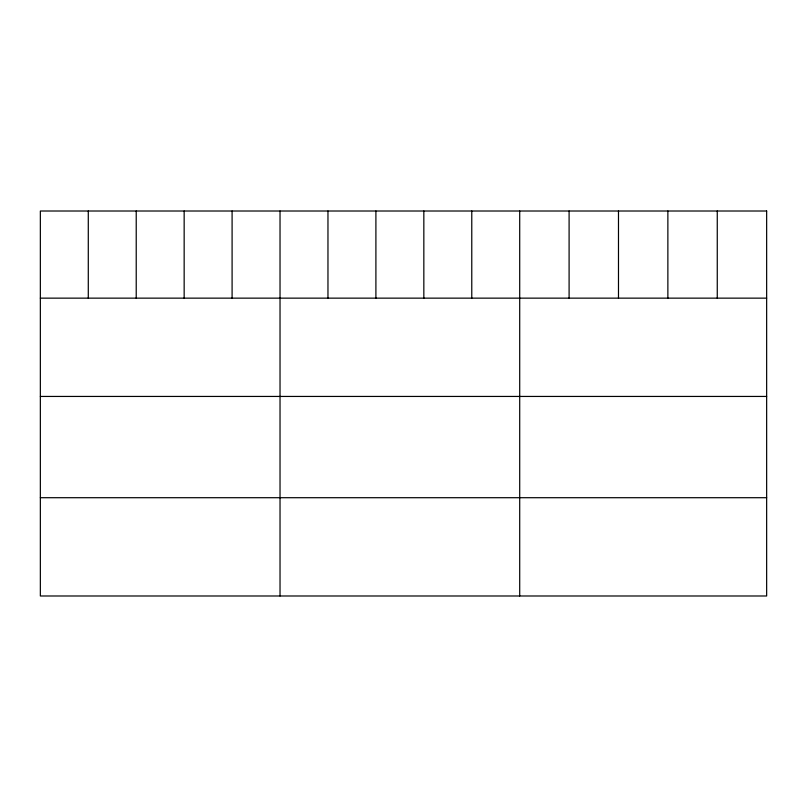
<?xml version="1.0" encoding="UTF-8"?>
<svg xmlns="http://www.w3.org/2000/svg" width="807" height="807" viewBox="0 0 807 807"><rect width="100%" height="100%" fill="white"/><g stroke="black" fill="none" stroke-linecap="round" stroke-linejoin="round"><path stroke-width="1.21" d="M40.35 298.146L766.65 298.146M40.35 396.439L766.65 396.439M40.35 497.707L766.65 497.707M717.262 211.01L717.262 298.146M667.873 211.01L667.873 298.146M618.485 211.01L618.485 298.146M569.096 211.01L569.096 298.146M519.708 211.01L519.708 595.99M471.772 211.01L471.772 298.146M423.836 211.01L423.836 298.146M375.901 211.01L375.901 298.146M327.965 211.01L327.965 298.146M280.029 211.01L280.029 595.99M232.093 211.01L232.093 298.146M184.157 211.01L184.157 298.146M136.222 211.01L136.222 298.146M88.286 211.01L88.286 298.146M766.65 211.01L40.35 211.01L40.35 595.99L766.65 595.99L766.65 211.01"/></g></svg>
